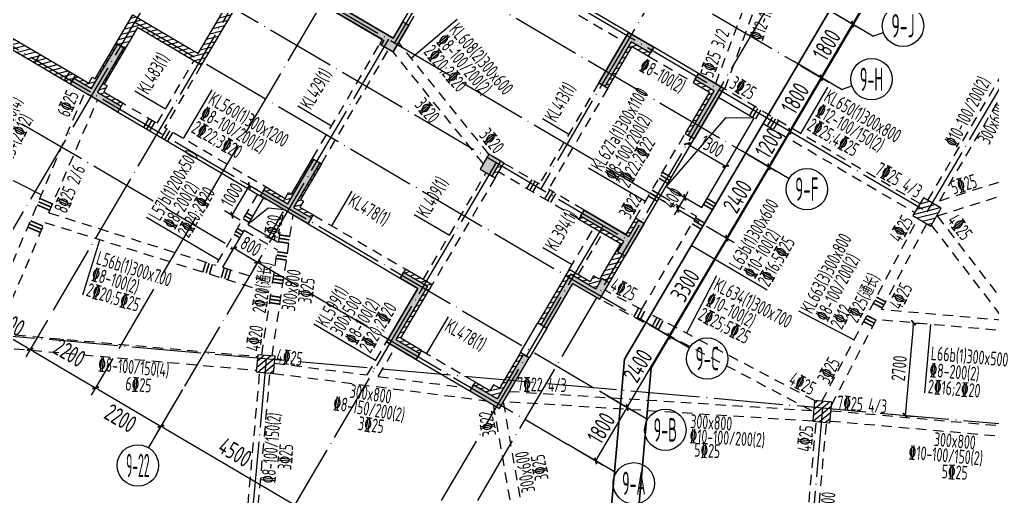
# Model space of a CAD drawing. Header units: millimetres. Extents: x 64473 to 386235, y 427387 to 703525.
# Drawn here: x 315573 to 343792, y 539245 to 553087 of the extents above; entities that cross this region are included whole.
import ezdxf
from ezdxf.enums import TextEntityAlignment as Align

# ---------------------------------------------------------------- set-up
doc = ezdxf.new("R2010")
doc.units = ezdxf.units.MM
doc.header["$LTSCALE"] = 100
doc.header["$PDMODE"] = 35
doc.header["$PDSIZE"] = 200
doc.linetypes.add('3', pattern=[5, 3, -2])
doc.linetypes.add('DOTE', pattern=[2.42, 2, -0.2, 0.02, -0.2])
for name, color, linetype in [('B-DIM', 1, 'Continuous'), ('B-TEXT', 7, 'Continuous'), ('B-开洞', 7, 'Continuous'), ('COLU', 7, 'Continuous'), ('colu-1层', 6, 'Continuous'), ('colu-主楼', 7, 'Continuous'), ('h填实-1层', 254, 'Continuous'), ('h斜线-1层', 7, 'Continuous'), ('h斜线-墙', 7, 'Continuous'), ('h斜线-柱', 7, 'Continuous'), ('L-AXIS', 3, 'Continuous'), ('L-dote', 253, 'DOTE'), ('L-箍筋', 1, 'Continuous'), ('WALL', 3, 'Continuous'), ('wall-主楼', 2, 'Continuous'), ('wall-开洞', 5, 'Continuous'), ('垂直标注', 31, 'Continuous'), ('垂直钢筋', 27, 'Continuous'), ('梁', 4, 'Continuous'), ('梁虚线', 4, '3'), ('水平标注', 2, 'Continuous'), ('水平钢筋', 30, 'Continuous')]:
    doc.layers.add(name, color=color, linetype=linetype)
doc.styles.add('_TCH_AXIS', font='tssdeng.shx', dxfattribs={"width": 0.7, "bigfont": 'tssdchn.shx'})
doc.styles.add('COMPLEX', font='tssdeng.shx', dxfattribs={"width": 0.7, "bigfont": 'tssdchn.shx'})
doc.styles.get("Standard").update_dxf_attribs({"font": 'tssdeng.shx', "width": 0.7, "bigfont": 'tssdchn.shx'})
doc.styles.add('TSSD_Dimension', font='Tssdeng.shx', dxfattribs={"width": 0.7, "bigfont": 'tssdchn.shx'})
doc.dimstyles.new('TSSD_100_100$0', dxfattribs={"dimtxt": 300, "dimasz": 100, "dimexe": 250, "dimexo": 250, "dimgap": 100, "dimtad": 1, "dimdec": 0, "dimzin": 0, "dimdsep": 46, "dimtxsty": 'TSSD_Dimension', "dimblk": '_tsdbk', "dimblk1": '_tsdbk', "dimblk2": '_tsdbk', "dimsah": 1, "dimcen": 0, "dimclrt": 7, "dimadec": 0, "dimazin": 0, "dimtfac": 1, "dimtdec": 0, "dimtix": 1, "dimtmove": 2, "dimatfit": 3, "dimldrblk": '_tsdbk', "dimfxl": 1, "dimtolj": 1, "dimtzin": 0, "dimarcsym": 0})
pattern_1 = [(39.931646, (-467527.32, -323147.44), (-81.517904, 97.384965), [])]
pattern_2 = [(14.545372, (8572.51, -7581.39), (-31.895617, 122.92953), [])]
pattern_3 = [(14.545372, (-85926.15, 179405.06), (-31.895617, 122.92953), [])]

# ---------------------------------------------------------------- blocks, each defined once
blk = doc.blocks.new('_tsdbk')
blk.add_line((-1, 0), (0, 0))
at = {"const_width": 0.5}
blk.add_lwpolyline([(-0.7, -0.7), (0.7, 0.7)], dxfattribs=at)
blk = doc.blocks.new('*D30')
at = {"layer": 'B-DIM', "color": 0, "lineweight": -2}
for p, q in [((341492, 544184), (341271, 541694)), ((341549, 544279), (341750, 544262)), ((341311, 541590), (341511, 541572))]:
    blk.add_line(p, q, dxfattribs=at)
at = {"layer": 'Defpoints', "color": 0}
for p in [(341300, 544302), (341062, 541612), (341262, 541594)]:
    blk.add_point(p, dxfattribs=at)
at = {"layer": 'B-DIM', "color": 0, "lineweight": -2, "xscale": 100, "yscale": 100, "zscale": 100}
for p, rotation in [((341501, 544284), 84.93164578737954), ((341262, 541594), 264.9316457873796)]:
    blk.add_blockref('_tsdbk', p, dxfattribs=dict(at, rotation=rotation))
at = {"layer": 'B-DIM', "color": 7, "insert": (341083, 542966), "char_height": 400, "attachment_point": 5, "rotation": 84.9316, "style": 'TSSD_Dimension'}
blk.add_mtext('\\A1;2700', dxfattribs=at)
blk = doc.blocks.new('*D31')
at = {"layer": 'B-DIM', "color": 0, "lineweight": -2}
for p, q in [((335024, 549433), (335972, 548876)), ((335026, 549635), (335064, 549700)), ((336147, 548976), (336185, 549041))]:
    blk.add_line(p, q, dxfattribs=at)
at = {"layer": 'Defpoints', "color": 0}
for p in [(334899, 549419), (336020, 548760), (336058, 548825)]:
    blk.add_point(p, dxfattribs=at)
at = {"layer": 'B-DIM', "color": 0, "lineweight": -2, "xscale": 100, "yscale": 100, "zscale": 100}
for p, rotation in [((334938, 549484), 149.5453717323907), ((336058, 548825), 329.5453717323907)]:
    blk.add_blockref('_tsdbk', p, dxfattribs=dict(at, rotation=rotation))
at = {"layer": 'B-DIM', "color": 7, "insert": (335650, 549413), "char_height": 400, "attachment_point": 5, "rotation": 329.5454, "style": 'TSSD_Dimension'}
blk.add_mtext('\\A1;1300', dxfattribs=at)
blk = doc.blocks.new('*D32')
at = {"layer": 'B-DIM', "color": 0, "lineweight": -2}
for p, q in [((334770, 547981), (334650, 548052)), ((334916, 548011), (334967, 548098)), ((334663, 547580), (334866, 547925)), ((334568, 547636), (334447, 547707)), ((334612, 547494), (334562, 547408))]:
    blk.add_line(p, q, dxfattribs=at)
at = {"layer": 'Defpoints', "color": 0}
for p in [(334866, 547925), (334986, 547855), (334783, 547510)]:
    blk.add_point(p, dxfattribs=at)
at = {"layer": 'B-DIM', "color": 0, "lineweight": -2, "xscale": 100, "yscale": 100, "zscale": 100}
for p, rotation in [((334866, 547925), 239.545371732602), ((334663, 547580), 59.54537173260206)]:
    blk.add_blockref('_tsdbk', p, dxfattribs=dict(at, rotation=rotation))
at = {"layer": 'B-DIM', "color": 7, "insert": (334506, 547905), "char_height": 400, "attachment_point": 5, "rotation": 59.5454, "style": 'TSSD_Dimension'}
blk.add_mtext('\\A1;400', dxfattribs=at)
blk = doc.blocks.new('*D46')
at = {"layer": 'B-DIM', "color": 0, "lineweight": -2}
for p, q in [((321833, 546531), (321659, 546236)), ((321872, 546401), (322389, 546097)), ((322523, 546126), (322349, 545830))]:
    blk.add_line(p, q, dxfattribs=at)
at = {"layer": 'Defpoints', "color": 0}
for p in [(321960, 546747), (322649, 546341), (322475, 546046)]:
    blk.add_point(p, dxfattribs=at)
at = {"layer": 'B-DIM', "color": 0, "lineweight": -2, "xscale": 100, "yscale": 100, "zscale": 100}
for p, rotation in [((321786, 546451), 149.5453717324875), ((322475, 546046), 329.5453717324875)]:
    blk.add_blockref('_tsdbk', p, dxfattribs=dict(at, rotation=rotation))
at = {"layer": 'B-DIM', "color": 7, "insert": (322283, 546507), "char_height": 400, "attachment_point": 5, "rotation": 329.5454, "style": 'TSSD_Dimension'}
blk.add_mtext('\\A1;800', dxfattribs=at)
blk = doc.blocks.new('*D47')
at = {"layer": 'B-DIM', "color": 0, "lineweight": -2}
for p, q in [((322483, 548130), (322026, 548398)), ((321785, 547496), (322191, 548185)), ((321976, 547268), (321519, 547536))]:
    blk.add_line(p, q, dxfattribs=at)
at = {"layer": 'Defpoints', "color": 0}
for p in [(322241, 548272), (322698, 548003), (322191, 547141)]:
    blk.add_point(p, dxfattribs=at)
at = {"layer": 'B-DIM', "color": 0, "lineweight": -2, "xscale": 100, "yscale": 100, "zscale": 100}
for p, rotation in [((322241, 548272), 59.54537173250013), ((321735, 547410), 239.5453717325001)]:
    blk.add_blockref('_tsdbk', p, dxfattribs=dict(at, rotation=rotation))
at = {"layer": 'B-DIM', "color": 7, "insert": (321729, 547993), "char_height": 400, "attachment_point": 5, "rotation": 59.5454, "style": 'TSSD_Dimension'}
blk.add_mtext('\\A1;1000', dxfattribs=at)
blk = doc.blocks.new('_AXISO')
blk.add_circle((0, 0), 0.5)
at = {"layer": 'B-TEXT', "style": 'COMPLEX', "width": 1.450893}
blk.add_attdef('A', text='', height=0.56, dxfattribs=at).set_placement((0.249375, -0.28), (0.749375, -0.28), align=Align.FIT)
blk = doc.blocks.new('*D393')
at = {"layer": 'Defpoints', "color": 0}
for p in [(336497, 549286), (337304, 548812), (335281, 547217)]:
    blk.add_point(p, dxfattribs=at)
at = {"layer": 'L-AXIS', "color": 0, "lineweight": -2}
for p, q in [((336713, 549159), (337519, 548685)), ((336138, 546829), (337253, 548725)), ((335496, 547090), (336303, 546616))]:
    blk.add_line(p, q, dxfattribs=at)
at = {"layer": 'L-AXIS', "color": 0, "lineweight": -2, "xscale": 100, "yscale": 100, "zscale": 100}
for p, rotation in [((337304, 548812), 59.54537173674475), ((336087, 546743), 239.5453717367448)]:
    blk.add_blockref('_tsdbk', p, dxfattribs=dict(at, rotation=rotation))
at = {"layer": 'L-AXIS', "color": 7, "insert": (336394, 547955), "char_height": 500, "attachment_point": 5, "rotation": 59.5454, "style": 'TSSD_Dimension'}
blk.add_mtext('\\A1;2400', dxfattribs=at)
blk = doc.blocks.new('*D394')
at = {"layer": 'Defpoints', "color": 0}
for p in [(335281, 547217), (336087, 546743), (333608, 544372)]:
    blk.add_point(p, dxfattribs=at)
at = {"layer": 'L-AXIS', "color": 0, "lineweight": -2}
for p, q in [((335496, 547090), (336303, 546616)), ((334466, 543984), (336037, 546657)), ((333824, 544246), (334630, 543771))]:
    blk.add_line(p, q, dxfattribs=at)
at = {"layer": 'L-AXIS', "color": 0, "lineweight": -2, "xscale": 100, "yscale": 100, "zscale": 100}
for p, rotation in [((336087, 546743), 59.54537173674475), ((334415, 543898), 239.5453717367448)]:
    blk.add_blockref('_tsdbk', p, dxfattribs=dict(at, rotation=rotation))
at = {"layer": 'L-AXIS', "color": 7, "insert": (334877, 545375), "char_height": 500, "attachment_point": 5, "rotation": 59.5454, "style": 'TSSD_Dimension'}
blk.add_mtext('\\A1;3300', dxfattribs=at)
blk = doc.blocks.new('*D456')
at = {"layer": 'Defpoints', "color": 0}
for p in [(318405, 543464), (320302, 542349), (319676, 541285)]:
    blk.add_point(p, dxfattribs=at)
at = {"layer": 'L-AXIS', "color": 0, "lineweight": -2}
for p, q in [((318278, 543248), (317653, 542185)), ((317866, 542350), (319590, 541336)), ((320175, 542133), (319550, 541070))]:
    blk.add_line(p, q, dxfattribs=at)
at = {"layer": 'L-AXIS', "color": 0, "lineweight": -2, "xscale": 100, "yscale": 100, "zscale": 100}
for p, rotation in [((317780, 542400), 149.545371727616), ((319676, 541285), 329.545371727616)]:
    blk.add_blockref('_tsdbk', p, dxfattribs=dict(at, rotation=rotation))
at = {"layer": 'L-AXIS', "color": 7, "insert": (318507, 541518), "char_height": 500, "attachment_point": 5, "rotation": 329.5454, "style": 'TSSD_Dimension'}
blk.add_mtext('\\A1;2200', dxfattribs=at)
blk = doc.blocks.new('*D457')
at = {"layer": 'Defpoints', "color": 0}
for p in [(316509, 544579), (318405, 543464), (317780, 542400)]:
    blk.add_point(p, dxfattribs=at)
at = {"layer": 'L-AXIS', "color": 0, "lineweight": -2}
for p, q in [((316382, 544363), (315757, 543300)), ((315970, 543465), (317694, 542451)), ((318278, 543248), (317653, 542185))]:
    blk.add_line(p, q, dxfattribs=at)
at = {"layer": 'L-AXIS', "color": 0, "lineweight": -2, "xscale": 100, "yscale": 100, "zscale": 100}
for p, rotation in [((315883, 543515), 149.545371727616), ((317780, 542400), 329.545371727616)]:
    blk.add_blockref('_tsdbk', p, dxfattribs=dict(at, rotation=rotation))
at = {"layer": 'L-AXIS', "color": 7, "insert": (317024, 543417), "char_height": 500, "attachment_point": 5, "rotation": 329.5454, "style": 'TSSD_Dimension'}
blk.add_mtext('\\A1;2200', dxfattribs=at)
blk = doc.blocks.new('*D460')
at = {"layer": 'Defpoints', "color": 0}
for p in [(324181, 540068), (327284, 538243), (326659, 537180)]:
    blk.add_point(p, dxfattribs=at)
at = {"layer": 'L-AXIS', "color": 0, "lineweight": -2}
for p, q in [((324054, 539852), (323429, 538789)), ((323642, 538954), (326573, 537230)), ((327157, 538028), (326532, 536964))]:
    blk.add_line(p, q, dxfattribs=at)
at = {"layer": 'L-AXIS', "color": 0, "lineweight": -2, "xscale": 100, "yscale": 100, "zscale": 100}
for p, rotation in [((323555, 539004), 149.545371727616), ((326659, 537180), 329.545371727616)]:
    blk.add_blockref('_tsdbk', p, dxfattribs=dict(at, rotation=rotation))
at = {"layer": 'L-AXIS', "color": 7, "insert": (325284, 538394), "char_height": 500, "attachment_point": 5, "rotation": 329.5454, "style": 'TSSD_Dimension'}
blk.add_mtext('\\A1;3600', dxfattribs=at)
blk = doc.blocks.new('*D461')
at = {"layer": 'Defpoints', "color": 0}
for p in [(320302, 542349), (324181, 540068), (323555, 539004)]:
    blk.add_point(p, dxfattribs=at)
at = {"layer": 'L-AXIS', "color": 0, "lineweight": -2}
for p, q in [((320175, 542133), (319550, 541070)), ((319762, 541235), (323469, 539055)), ((324054, 539852), (323429, 538789))]:
    blk.add_line(p, q, dxfattribs=at)
at = {"layer": 'L-AXIS', "color": 0, "lineweight": -2, "xscale": 100, "yscale": 100, "zscale": 100}
for p, rotation in [((319676, 541285), 149.545371727616), ((323555, 539004), 329.545371727616)]:
    blk.add_blockref('_tsdbk', p, dxfattribs=dict(at, rotation=rotation))
at = {"layer": 'L-AXIS', "color": 7, "insert": (321827, 540530), "char_height": 500, "attachment_point": 5, "rotation": 329.5454, "style": 'TSSD_Dimension'}
blk.add_mtext('\\A1;4500', dxfattribs=at)
blk = doc.blocks.new('*D462')
at = {"layer": 'Defpoints', "color": 0}
for p in [(332392, 542303), (333198, 541829), (331479, 540752)]:
    blk.add_point(p, dxfattribs=at)
at = {"layer": 'L-AXIS', "color": 0, "lineweight": -2}
for p, q in [((332607, 542177), (333414, 541702)), ((332337, 540364), (333148, 541743)), ((331695, 540625), (332502, 540151))]:
    blk.add_line(p, q, dxfattribs=at)
at = {"layer": 'L-AXIS', "color": 0, "lineweight": -2, "xscale": 100, "yscale": 100, "zscale": 100}
for p, rotation in [((333198, 541829), 59.54537173674475), ((332286, 540278), 239.5453717367448)]:
    blk.add_blockref('_tsdbk', p, dxfattribs=dict(at, rotation=rotation))
at = {"layer": 'L-AXIS', "color": 7, "insert": (332441, 541231), "char_height": 500, "attachment_point": 5, "rotation": 59.5454, "style": 'TSSD_Dimension'}
blk.add_mtext('\\A1;1800', dxfattribs=at)
blk = doc.blocks.new('*D463')
at = {"layer": 'Defpoints', "color": 0}
for p in [(333608, 544372), (334415, 543898), (332392, 542303)]:
    blk.add_point(p, dxfattribs=at)
at = {"layer": 'L-AXIS', "color": 0, "lineweight": -2}
for p, q in [((333824, 544246), (334630, 543771)), ((333249, 541915), (334364, 543812)), ((332607, 542177), (333414, 541702))]:
    blk.add_line(p, q, dxfattribs=at)
at = {"layer": 'L-AXIS', "color": 0, "lineweight": -2, "xscale": 100, "yscale": 100, "zscale": 100}
for p, rotation in [((334415, 543898), 59.54537173674475), ((333198, 541829), 239.5453717367448)]:
    blk.add_blockref('_tsdbk', p, dxfattribs=dict(at, rotation=rotation))
at = {"layer": 'L-AXIS', "color": 7, "insert": (333505, 543041), "char_height": 500, "attachment_point": 5, "rotation": 59.5454, "style": 'TSSD_Dimension'}
blk.add_mtext('\\A1;2400', dxfattribs=at)
blk = doc.blocks.new('*D468')
at = {"layer": 'Defpoints', "color": 0}
for p in [(314612, 545694), (316509, 544579), (315883, 543515)]:
    blk.add_point(p, dxfattribs=at)
at = {"layer": 'L-AXIS', "color": 0, "lineweight": -2}
for p, q in [((314486, 545479), (313860, 544415)), ((314073, 544580), (315797, 543566)), ((316382, 544363), (315757, 543300))]:
    blk.add_line(p, q, dxfattribs=at)
at = {"layer": 'L-AXIS', "color": 0, "lineweight": -2, "xscale": 100, "yscale": 100, "zscale": 100}
for p, rotation in [((313987, 544631), 149.545371727616), ((315883, 543515), 329.545371727616)]:
    blk.add_blockref('_tsdbk', p, dxfattribs=dict(at, rotation=rotation))
at = {"layer": 'L-AXIS', "color": 7, "insert": (315270, 544308), "char_height": 500, "attachment_point": 5, "rotation": 329.5454, "style": 'TSSD_Dimension'}
blk.add_mtext('\\A1;2200', dxfattribs=at)
blk = doc.blocks.new('*D515')
at = {"layer": 'Defpoints', "color": 0}
for p in [(340248, 555665), (341055, 555191), (338930, 553424)]:
    blk.add_point(p, dxfattribs=at)
at = {"layer": 'L-AXIS', "color": 0, "lineweight": -2}
for p, q in [((340464, 555538), (341270, 555064)), ((339788, 553036), (341004, 555104)), ((339146, 553297), (339952, 552823))]:
    blk.add_line(p, q, dxfattribs=at)
at = {"layer": 'L-AXIS', "color": 0, "lineweight": -2, "xscale": 100, "yscale": 100, "zscale": 100}
for p, rotation in [((341055, 555191), 59.54537173674475), ((339737, 552949), 239.5453717367448)]:
    blk.add_blockref('_tsdbk', p, dxfattribs=dict(at, rotation=rotation))
at = {"layer": 'L-AXIS', "color": 7, "insert": (340094, 554247), "char_height": 500, "attachment_point": 5, "rotation": 59.5454, "style": 'TSSD_Dimension'}
blk.add_mtext('\\A1;2600', dxfattribs=at)
blk = doc.blocks.new('*D516')
at = {"layer": 'Defpoints', "color": 0}
for p in [(338930, 553424), (339737, 552949), (338018, 551872)]:
    blk.add_point(p, dxfattribs=at)
at = {"layer": 'L-AXIS', "color": 0, "lineweight": -2}
for p, q in [((339146, 553297), (339952, 552823)), ((338875, 551484), (339686, 552863)), ((338233, 551745), (339040, 551271))]:
    blk.add_line(p, q, dxfattribs=at)
at = {"layer": 'L-AXIS', "color": 0, "lineweight": -2, "xscale": 100, "yscale": 100, "zscale": 100}
for p, rotation in [((339737, 552949), 59.54537173674475), ((338825, 551398), 239.5453717367448)]:
    blk.add_blockref('_tsdbk', p, dxfattribs=dict(at, rotation=rotation))
at = {"layer": 'L-AXIS', "color": 7, "insert": (338979, 552351), "char_height": 500, "attachment_point": 5, "rotation": 59.5454, "style": 'TSSD_Dimension'}
blk.add_mtext('\\A1;1800', dxfattribs=at)
blk = doc.blocks.new('*D517')
at = {"layer": 'Defpoints', "color": 0}
for p in [(337106, 550320), (337912, 549846), (336497, 549286)]:
    blk.add_point(p, dxfattribs=at)
at = {"layer": 'L-AXIS', "color": 0, "lineweight": -2}
for p, q in [((337321, 550194), (338128, 549719)), ((337355, 548898), (337861, 549760)), ((336713, 549159), (337519, 548685))]:
    blk.add_line(p, q, dxfattribs=at)
at = {"layer": 'L-AXIS', "color": 0, "lineweight": -2, "xscale": 100, "yscale": 100, "zscale": 100}
for p, rotation in [((337912, 549846), 59.54537173674475), ((337304, 548812), 239.5453717367448)]:
    blk.add_blockref('_tsdbk', p, dxfattribs=dict(at, rotation=rotation))
at = {"layer": 'L-AXIS', "color": 7, "insert": (337306, 549506), "char_height": 500, "attachment_point": 5, "rotation": 59.5454, "style": 'TSSD_Dimension'}
blk.add_mtext('\\A1;1200', dxfattribs=at)
blk = doc.blocks.new('*D518')
at = {"layer": 'Defpoints', "color": 0}
for p in [(338018, 551872), (338825, 551398), (337106, 550320)]:
    blk.add_point(p, dxfattribs=at)
at = {"layer": 'L-AXIS', "color": 0, "lineweight": -2}
for p, q in [((338233, 551745), (339040, 551271)), ((337963, 549932), (338774, 551312)), ((337321, 550194), (338128, 549719))]:
    blk.add_line(p, q, dxfattribs=at)
at = {"layer": 'L-AXIS', "color": 0, "lineweight": -2, "xscale": 100, "yscale": 100, "zscale": 100}
for p, rotation in [((338825, 551398), 59.54537173674475), ((337912, 549846), 239.5453717367448)]:
    blk.add_blockref('_tsdbk', p, dxfattribs=dict(at, rotation=rotation))
at = {"layer": 'L-AXIS', "color": 7, "insert": (338067, 550799), "char_height": 500, "attachment_point": 5, "rotation": 59.5454, "style": 'TSSD_Dimension'}
blk.add_mtext('\\A1;1800', dxfattribs=at)
blk = doc.blocks.new('后浇带现场')
at = {"color": 6, "lineweight": 30}
for points in [[(821257, 720830), (821257, 688843), (805860, 662656), (825600, 651049), (814026, 631365), (812236, 611185), (845904, 608199)], [(822057, 720830), (822057, 688625), (806955, 662940), (826695, 651333), (814807, 631115), (813104, 611911), (845975, 608996)]]:
    blk.add_lwpolyline(points, dxfattribs=at)

msp = doc.modelspace()

# ---------------------------------------------------------------- hatches: boundary and pattern name
at = {"layer": 'h填实-1层'}
for points in [[(326140, 552475.7), (326064, 552346.4), (326408.8, 552143.6), (326864.9, 552919.5), (326692.5, 553020.8), (326413.8, 552546.7), (324517.3, 553661.8), (324796.1, 554135.9), (324623.7, 554237.3), (324243.5, 553590.8)], [(333869.2, 552107.3), (333308.8, 552436.7), (332548.6, 551143.7), (332376.1, 551245), (333237.8, 552710.5), (333970.5, 552279.7)], [(317561.1, 550907.6), (317043.9, 551211.7), (317145.2, 551384.1), (317662.5, 551080), (318422.7, 552373), (318595.1, 552271.7), (317834.9, 550978.6), (318524.5, 550573.1), (318423.1, 550400.7)], [(335263.6, 551519.4), (335996.3, 551088.5), (335134.6, 549623.1), (334962.2, 549724.5), (335722.5, 551017.5), (335162.2, 551347)], [(329187.4, 549175.8), (328934, 548744.8), (329278.8, 548542), (329532.2, 548973)], [(329278.8, 548542), (329532.2, 548973), (329187.4, 549175.8), (328934, 548744.8)], [(323250.5, 547562.3), (322560.9, 547967.8), (322662.2, 548140.2), (323351.9, 547734.7), (324112.1, 549027.8), (324284.5, 548926.4), (323524.3, 547633.4), (324041.5, 547329.3), (323940.1, 547156.8)], [(333413.5, 546691), (333134.7, 546216.8), (332919.2, 546343.5), (333096.6, 546645.3), (331846.7, 547380.2), (331948, 547552.6), (333241.1, 546792.3), (333519.9, 547266.4), (333692.3, 547165.1)], [(327403.4, 545352.5), (326491.1, 543800.9), (327180.7, 543395.4), (327079.3, 543223), (326217.3, 543729.8), (327129.6, 545281.5), (326612.4, 545585.6), (326713.8, 545758)], [(330691.3, 544231.4), (330863.7, 544130), (331623.9, 545423.1), (332399.8, 544966.9), (332678.5, 545441), (332463, 545567.7), (332285.6, 545266), (331552.9, 545696.8)], [(328734.5, 542481.8), (328633.1, 542309.4), (329495.2, 541802.5), (330356.8, 543268), (330184.4, 543369.4), (329424.1, 542076.3)]]:
    msp.add_hatch(color=256, dxfattribs=at).paths.add_polyline_path(points)
at = {"layer": 'h斜线-1层'}
h = msp.add_hatch(dxfattribs=at)
h.set_pattern_fill('ANSI31', color=256, scale=40, angle=-30.45463, style=0)
h.set_pattern_definition(pattern_3)
h.paths.add_polyline_path([(318116.6, 551161), (318030.4, 551211.7), (318638.7, 552246.1), (318595.2, 552271.7), (317834.9, 550978.6), (318524.5, 550573.1), (318575.2, 550659.3), (318015.3, 550988.6)])
h.paths.add_polyline_path([(318422.7, 552373.1), (318380.1, 552398.1), (317771.8, 551363.7), (317685.6, 551414.4), (317584.3, 551242), (317196.3, 551470.1), (317145.7, 551383.9), (317662.5, 551080)])
h = msp.add_hatch(dxfattribs=at)
h.set_pattern_fill('ANSI31', color=256, scale=40, angle=-30.45463, style=0)
h.set_pattern_definition(pattern_3)
h.paths.add_polyline_path([(326140, 552475.7), (326096.9, 552501), (326020.9, 552371.7), (326064, 552346.4)])
h = msp.add_hatch(dxfattribs=at)
h.set_pattern_fill('ANSI31', color=256, scale=40, angle=-30.45463, style=0)
h.set_pattern_definition(pattern_3)
h.paths.add_polyline_path([(333869.6, 552107), (333308.8, 552436.7), (332548.6, 551143.7), (332635.2, 551092.8), (333344.8, 552299.6), (333818.9, 552020.8)])
h = msp.add_hatch(dxfattribs=at)
h.set_pattern_fill('ANSI31', color=256, scale=40, angle=-30.45463, style=0)
h.set_pattern_definition(pattern_3)
h.paths.add_polyline_path([(335722.5, 551017.5), (335162.6, 551346.7), (335111.9, 551260.5), (335586.1, 550981.8), (334876.5, 549774.9), (334962.3, 549724.5)])
h = msp.add_hatch(dxfattribs=at)
h.set_pattern_fill('ANSI31', color=256, scale=40, angle=-30.45463, style=0)
h.set_pattern_definition(pattern_3)
h.paths.add_polyline_path([(324092.6, 547415.2), (323704.7, 547643.3), (323806.1, 547815.7), (323719.8, 547866.4), (324328.1, 548900.8), (324284.6, 548926.4), (323524.3, 547633.4), (324041.9, 547329)])
h.paths.add_polyline_path([(324112.2, 549027.8), (324069.5, 549052.9), (323461.2, 548018.5), (323375, 548069.1), (323273.7, 547896.7), (322712.9, 548226.4), (322662.2, 548140.2), (323351.9, 547734.7)])
h = msp.add_hatch(dxfattribs=at)
h.set_pattern_fill('ANSI31', color=256, scale=40, angle=-30.45463, style=0)
h.set_pattern_definition(pattern_3)
h.paths.add_polyline_path([(329618.8, 548922.1), (329532.2, 548973.1), (329278.8, 548542), (329365.4, 548491.1)])
h = msp.add_hatch(dxfattribs=at)
h.set_pattern_fill('ANSI31', color=256, scale=40, angle=-30.45463, style=0)
h.set_pattern_definition(pattern_3)
h.paths.add_polyline_path([(333519.9, 547266.4), (333433.6, 547317.1), (333154.9, 546843), (333241.1, 546792.3)])
h.paths.add_polyline_path([(333096.6, 546645.3), (331846.7, 547380.2), (331796, 547294), (333002.8, 546584.4), (332394.6, 545550), (332222.2, 545651.3), (332120.8, 545478.9), (331517.4, 545833.7), (330605.1, 544282.1), (330691.3, 544231.4), (331552.9, 545696.8), (332285.6, 545266), (332463, 545567.7), (332678.5, 545441), (333134.7, 546216.8), (332919.2, 546343.5)])
h = msp.add_hatch(dxfattribs=at)
h.set_pattern_fill('ANSI31', color=256, scale=40, angle=-30.45463, style=0)
h.set_pattern_definition(pattern_3)
h.paths.add_polyline_path([(327540.7, 545387.8), (326764.9, 545844), (326714.2, 545757.8), (327403.4, 545352.5), (326491.1, 543800.9), (327181.1, 543395.1), (327231.8, 543481.4), (326628.4, 543836.1)])
h = msp.add_hatch(dxfattribs=at)
h.set_pattern_fill('ANSI31', color=256, scale=40, angle=-30.45463, style=0)
h.set_pattern_definition(pattern_3)
h.paths.add_polyline_path([(330184.4, 543369.4), (330098.2, 543420), (329490, 542385.6), (329317.6, 542487), (329216.2, 542314.6), (328785.2, 542568), (328734.5, 542481.8), (329424.1, 542076.3)])
at = {"layer": 'h斜线-墙'}
h = msp.add_hatch(dxfattribs=at)
h.set_pattern_fill('ANSI31', color=256, scale=40, angle=-30.45463, style=0)
h.set_pattern_definition(pattern_2)
h.paths.add_polyline_path([(318380.1, 552398.1), (318861.6, 553217.1), (320758, 552102), (322278.6, 554688.1), (322494.1, 554561.4), (320846.8, 551759.8), (318993.5, 552849.5), (318638.7, 552246.1)])
h = msp.add_hatch(dxfattribs=at)
h.set_pattern_fill('ANSI31', color=256, scale=40, angle=-30.45463, style=0)
h.set_pattern_definition(pattern_2)
h.paths.add_polyline_path([(314524.1, 553041.3), (317196.3, 551470.1), (317044.3, 551211.5), (314372, 552782.7)])
at = {"layer": 'h斜线-柱'}
h = msp.add_hatch(dxfattribs=at)
h.set_pattern_fill('ANSI31', color=256, scale=40, angle=-30.45463, style=0)
h.paths.add_polyline_path([(341483.4, 547398.3), (342000.6, 547094.1), (342304.7, 547611.4), (341787.5, 547915.5)])
h = msp.add_hatch(dxfattribs=at)
h.set_pattern_fill('ANSI31', color=256, scale=40, angle=-5.06835, style=0)
h.set_pattern_definition(pattern_1)
h.paths.add_polyline_path([(322441.7, 542862), (322939.7, 542817.8), (322983.9, 543315.8), (322485.9, 543360)])
h = msp.add_hatch(dxfattribs=at)
h.set_pattern_fill('ANSI31', color=256, scale=40, angle=-5.06835, style=0)
h.set_pattern_definition(pattern_1)
h.paths.add_polyline_path([(338578.3, 541430.8), (339076.4, 541386.6), (339129.4, 541984.3), (338631.4, 542028.5)])

# ---------------------------------------------------------------- linework, layer by layer
at = {"layer": 'B-开洞'}
for points in [[(336879.1, 550221.5), (336050.2, 550230), (334324.1, 548243.6)], [(323250.9, 547562.1), (322788.2, 547614.4), (322191.3, 547141.1)]]:
    msp.add_lwpolyline(points, dxfattribs=at)
at = {"layer": 'COLU'}
for points in [[(341483.4, 547398.3), (342000.6, 547094.1), (342304.7, 547611.4), (341787.5, 547915.5)], [(322441.7, 542862), (322939.7, 542817.8), (322983.9, 543315.8), (322485.9, 543360)], [(338578.3, 541430.8), (339076.4, 541386.6), (339129.4, 541984.3), (338631.4, 542028.5)]]:
    msp.add_lwpolyline(points, close=True, dxfattribs=at)
at = {"layer": 'colu-1层'}
for points in [[(326140, 552475.7), (326064, 552346.4), (326408.8, 552143.6), (326864.9, 552919.5), (326692.5, 553020.8), (326413.8, 552546.7), (324517.3, 553661.8), (324796.1, 554135.9), (324623.7, 554237.3), (324243.5, 553590.8), (326140, 552475.7)], [(329187.4, 549175.8), (328934, 548744.8), (329278.8, 548542), (329532.2, 548973), (329187.4, 549175.8)]]:
    msp.add_lwpolyline(points, dxfattribs=at)
for points in [[(333869.2, 552107.3), (333308.8, 552436.7), (332548.6, 551143.7), (332376.1, 551245), (333237.8, 552710.5), (333970.5, 552279.7)], [(317561.1, 550907.6), (317043.9, 551211.7), (317145.2, 551384.1), (317662.5, 551080), (318422.7, 552373), (318595.1, 552271.7), (317834.9, 550978.6), (318524.5, 550573.1), (318423.1, 550400.7)], [(335263.6, 551519.4), (335996.3, 551088.5), (335134.6, 549623.1), (334962.2, 549724.5), (335722.5, 551017.5), (335162.2, 551347)], [(329278.8, 548542), (329532.2, 548973), (329187.4, 549175.8), (328934, 548744.8)], [(323250.5, 547562.3), (322560.9, 547967.8), (322662.2, 548140.2), (323351.9, 547734.7), (324112.1, 549027.8), (324284.5, 548926.4), (323524.3, 547633.4), (324041.5, 547329.3), (323940.1, 547156.8)], [(333413.5, 546691), (333134.7, 546216.8), (332919.2, 546343.5), (333096.6, 546645.3), (331846.7, 547380.2), (331948, 547552.6), (333241.1, 546792.3), (333519.9, 547266.4), (333692.3, 547165.1)], [(327403.4, 545352.5), (326491.1, 543800.9), (327180.7, 543395.4), (327079.3, 543223), (326217.3, 543729.8), (327129.6, 545281.5), (326612.4, 545585.6), (326713.8, 545758)], [(330691.3, 544231.4), (330863.7, 544130), (331623.9, 545423.1), (332399.8, 544966.9), (332678.5, 545441), (332463, 545567.7), (332285.6, 545266), (331552.9, 545696.8)], [(328734.5, 542481.8), (328633.1, 542309.4), (329495.2, 541802.5), (330356.8, 543268), (330184.4, 543369.4), (329424.1, 542076.3)]]:
    msp.add_lwpolyline(points, close=True, dxfattribs=at)
at = {"layer": 'colu-主楼'}
msp.add_lwpolyline([(329365.4, 548491.1), (329618.8, 548922.1), (329187.8, 549175.6), (328934.4, 548744.5)], close=True, dxfattribs=at)
at = {"layer": 'L-AXIS'}
for p, q in [((340323.4, 552604.5), (338930.2, 553423.7)), ((340323.4, 552604.5), (340628, 552709)), ((339411.1, 551052.8), (338017.9, 551872)), ((339411.1, 551052.8), (339715.6, 551157.4)), ((337890.5, 548466.7), (336497.3, 549285.9)), ((335001.4, 543553.2), (333608.2, 544372.3)), ((320301.6, 542348.8), (319311, 540664)), ((333785, 541484.3), (332391.8, 542303.5)), ((332872.7, 539932.6), (331479.5, 540751.8)), ((324180.8, 540068), (323190.1, 538383.2))]:
    msp.add_line(p, q, dxfattribs=at)
at = {"layer": 'L-dote', "ltscale": 10}
for p, q in [((287892.1, 579256.8), (341894.1, 547504.8)), ((285307.1, 574860.5), (333274.9, 546656.4)), ((282266, 569688.3), (331479.5, 540751.8)), ((299209.1, 568426.5), (335280.9, 547217)), ((341894.1, 547504.8), (351545.4, 563919.3)), ((332091.7, 562006.2), (326449.3, 552409.8)), ((323152.1, 560612.8), (338017.9, 551872)), ((337091.5, 559066.4), (330688.8, 548177)), ((321631.5, 558026.7), (336497.3, 549285.9)), ((339677.6, 557545.8), (328059.9, 537787.1)), ((323700.4, 556810.2), (316508.7, 544579)), ((320587.5, 555856.4), (314612.2, 545694.1)), ((325596.9, 555695.2), (318405.2, 543463.9)), ((313819.3, 553223.7), (332391.8, 542303.5)), ((318914.9, 553011.7), (333608.2, 544372.3)), ((326276.9, 552511.2), (320301.6, 542348.8)), ((329395.7, 548937.3), (324180.8, 540068)), ((332499, 547112.6), (327284.1, 538243.3)), ((369044.2, 539130.3), (289446.5, 546189.9)), ((322726.1, 543238.3), (317290.1, 481947.5)), ((338862.7, 541807.1), (333426.8, 480516.3))]:
    msp.add_line(p, q, dxfattribs=at)
at = {"layer": 'L-箍筋', "const_width": 44.9}
for points in [[(336898.8, 550557.9), (336746.7, 550299.3)], [(336985, 550507.3), (336832.9, 550248.6)], [(337071.2, 550456.6), (336919.1, 550198)], [(337414.1, 550255), (337262, 549996.3)], [(319329.7, 550215.7), (319177.7, 549957.1)], [(319415.9, 550165), (319263.9, 549906.4)], [(319502.1, 550114.3), (319350.1, 549855.7)], [(337500.3, 550204.3), (337348.2, 549945.7)], [(337586.5, 550153.6), (337434.4, 549895)], [(319846.9, 549911.6), (319694.9, 549653)], [(319933.1, 549860.9), (319781.1, 549602.3)], [(320019.3, 549810.2), (319867.3, 549551.6)], [(334166.9, 548568.1), (334425.5, 548416)], [(334217.6, 548654.3), (334476.2, 548502.2)], [(330437.8, 548440.6), (330285.7, 548182)], [(330524, 548389.9), (330371.9, 548131.3)], [(330610.2, 548339.2), (330458.1, 548080.6)], [(334116.2, 548481.9), (334374.8, 548329.8)], [(330955, 548136.5), (330802.9, 547877.9)], [(331041.2, 548085.8), (330889.1, 547827.2)], [(331127.4, 548035.1), (330975.3, 547776.5)], [(333862.8, 548050.9), (334121.4, 547898.8)], [(333913.4, 548137.1), (334172, 547985)], [(316088.5, 547706.8), (316455.9, 547548.7)], [(316128, 547798.6), (316495.5, 547640.5)], [(316167.5, 547890.5), (316535, 547732.4)], [(333812.1, 547964.7), (334070.7, 547812.6)], [(335409.2, 547721.6), (335667.8, 547569.5)], [(335459.9, 547807.8), (335718.5, 547655.7)], [(335510.6, 547894), (335769.2, 547741.9)], [(322160.1, 547477.2), (322331.2, 547373.4)], [(315851.4, 547155.6), (316218.8, 546997.5)], [(315890.9, 547247.5), (316258.3, 547089.4)], [(322058.8, 547304.8), (322227.4, 547202.5)], [(322109.5, 547391), (322279.3, 547287.9)], [(335079, 547160), (335337.6, 547007.9)], [(335129.7, 547246.2), (335388.3, 547094.1)], [(335180.4, 547332.4), (335439, 547180.3)], [(315811.9, 547063.7), (316179.3, 546905.7)], [(321841.6, 546940.8), (322011.4, 546837.8)], [(321892.3, 547027), (322063.3, 546923.3)], [(321790.9, 546854.6), (321959.5, 546752.3)], [(323091.7, 546637.5), (323388.4, 546592.9)], [(323106.6, 546736.4), (323403.3, 546691.8)], [(323121.5, 546835.3), (323418.1, 546790.7)], [(323048.2, 546348.4), (323344.9, 546303.8)], [(320891.4, 545756.7), (320976.9, 546044.3)], [(320987.3, 545728.2), (321072.8, 546015.8)], [(323018.5, 546150.6), (323315.1, 546106)], [(323033.4, 546249.5), (323330, 546204.9)], [(321083.2, 545699.7), (321168.6, 545987.3)], [(321424.9, 545592.4), (321510.4, 545880)], [(321520.8, 545563.9), (321606.2, 545851.5)], [(321616.6, 545535.4), (321702.1, 545823)], [(322915.2, 545463.7), (323211.8, 545419.1)], [(322930.1, 545562.6), (323226.7, 545518)], [(322944.9, 545661.5), (323241.6, 545616.9)], [(322840.8, 544969.3), (323137.5, 544924.7)], [(322855.7, 545068.2), (323152.4, 545023.5)], [(340380.4, 544941.5), (340646.1, 544802.2)], [(340426.9, 545030.1), (340692.6, 544890.8)], [(322826, 544870.4), (323122.6, 544825.8)], [(333526.9, 544717.1), (333387.9, 544451.3)], [(333615.5, 544670.7), (333476.4, 544404.9)], [(333704.1, 544624.4), (333565, 544358.6)], [(340334, 544853), (340599.7, 544713.6)], [(334058.5, 544438.9), (333919.4, 544173.1)], [(334147.1, 544392.5), (334008, 544126.7)], [(334235.7, 544346.2), (334096.6, 544080.4)], [(340055.4, 544321.6), (340321.1, 544182.3)], [(340101.8, 544410.2), (340367.5, 544270.8)], [(340148.2, 544498.7), (340413.9, 544359.4)]]:
    msp.add_lwpolyline(points, dxfattribs=at)
at = {"layer": 'WALL'}
for p, q in [((316161.9, 552078.3), (316009.9, 551819.7)), ((317023.9, 551571.4), (316871.9, 551312.8))]:
    msp.add_line(p, q, dxfattribs=at)
for points in [[(318380.1, 552398.1), (318861.6, 553217.1), (320758, 552102), (322278.6, 554688.1), (322494.1, 554561.4), (320846.8, 551759.8), (318993.5, 552849.5), (318638.7, 552246.1)], [(314524.1, 553041.3), (317196.3, 551470.1), (317044.3, 551211.5), (314372, 552782.7)]]:
    msp.add_lwpolyline(points, close=True, dxfattribs=at)
at = {"layer": 'wall-主楼'}
for points in [[(326864.9, 552919.5), (326408.8, 552143.6), (326020.9, 552371.7), (326096.9, 552501), (324243.5, 553590.8), (324623.7, 554237.3), (324796.1, 554135.9), (324517.3, 553661.8), (326413.8, 552546.7), (326692.5, 553020.8)], [(333971, 552279.4), (333238.2, 552710.3), (332376.6, 551244.8), (332635.2, 551092.8), (333344.8, 552299.6), (333818.9, 552020.8)], [(318575.2, 550659.3), (318423.1, 550400.7), (317044.3, 551211.5), (317196.3, 551470.1), (317584.3, 551242), (317685.6, 551414.4), (317771.8, 551363.7), (318380.1, 552398.1), (318638.7, 552246.1), (318030.4, 551211.7), (318116.6, 551161), (318015.3, 550988.6)], [(335135.1, 549622.9), (335996.7, 551088.3), (335264, 551519.2), (335111.9, 551260.5), (335586.1, 550981.8), (334876.5, 549774.9)], [(324092.6, 547415.2), (323940.5, 547156.6), (322560.9, 547967.8), (322712.9, 548226.4), (323273.7, 547896.7), (323375, 548069.1), (323461.2, 548018.5), (324069.5, 549052.9), (324328.1, 548900.8), (323719.8, 547866.4), (323806.1, 547815.7), (323704.7, 547643.3)], [(330605.1, 544282.1), (330863.7, 544130), (331623.9, 545423.1), (332399.8, 544966.9), (333692.3, 547165.1), (333433.6, 547317.1), (333154.9, 546843), (331948, 547552.6), (331796, 547294), (333002.8, 546584.4), (332394.6, 545550), (332222.2, 545651.3), (332120.8, 545478.9), (331517.4, 545833.7)], [(326628.4, 543836.1), (327540.7, 545387.8), (326764.9, 545844), (326612.8, 545585.4), (327130.1, 545281.3), (326217.7, 543729.6), (327079.7, 543222.7), (327231.8, 543481.4)]]:
    msp.add_lwpolyline(points, close=True, dxfattribs=at)
msp.add_lwpolyline([(330356.8, 543268), (330098.2, 543420), (329490, 542385.6), (329317.6, 542487), (329216.2, 542314.6), (328785.2, 542568), (328633.1, 542309.4), (329495.2, 541802.5), (330356.8, 543268)], dxfattribs=at)
at = {"layer": 'wall-开洞'}
msp.add_lwpolyline([(330605.1, 544282.1), (330863.7, 544130), (330356.8, 543268), (330098.2, 543420)], close=True, dxfattribs=at)
at = {"layer": '垂直标注'}
for p, q in [((328266.1, 553083.7), (326931.8, 551951.6)), ((318921.1, 551016.4), (319811.8, 550492.7)), ((323641.4, 550576.4), (324625.2, 549998)), ((330736.1, 550210.2), (331503.1, 549759.2)), ((313921.6, 549159.9), (316209.8, 548000.2)), ((332079.4, 548777.4), (333723.8, 547810.6)), ((319252.8, 547350.9), (321355.7, 546114.5)), ((327018.8, 547428.3), (328039.6, 546828.1)), ((330750.9, 546472.4), (331599.5, 545973.4)), ((337258.5, 545231.2), (335054.8, 546526.9)), ((338166.7, 544633.8), (339776.4, 543789.7)), ((324105.9, 544251.5), (325903.2, 543194.7))]:
    msp.add_line(p, q, dxfattribs=at)
at = {"layer": '梁'}
for p, q in [((333238.2, 552710.1), (328928, 555244.4)), ((326694.4, 553020.1), (327529, 554443.1)), ((335263.9, 551519), (333970.9, 552279.3)), ((335844.7, 550829.7), (336879.1, 550221.5)), ((318251.1, 550501.9), (322733.7, 547866.2)), ((335358.6, 547635.4), (336879.1, 550221.5)), ((333690.5, 547166.1), (335135.1, 549622.9)), ((334324.1, 548243.6), (335358.6, 547635.4)), ((322647.5, 547916.9), (322191.3, 547141.1)), ((323223.9, 547516.1), (322794.7, 546786.3)), ((322090, 546968.7), (321459.3, 545896)), ((322191.3, 547141.1), (322794.7, 546786.3)), ((323940.5, 547156.6), (326612.8, 545585.4)), ((327079.7, 543222.7), (328633.1, 542309.4))]:
    msp.add_line(p, q, dxfattribs=at)
at = {"layer": '梁虚线'}
for p, q in [((335763.9, 551225.2), (337834, 556793.3)), ((336026.6, 551070.8), (338097.5, 556641.2)), ((326864.9, 552919.5), (328258.8, 555290)), ((328776, 554985.9), (333086.2, 552451.7)), ((341916.8, 547839.5), (344779.9, 552708.9)), ((342258.8, 547829.2), (345039.8, 552558.9)), ((324069.5, 549052.9), (326020.9, 552371.7)), ((329187.8, 549175.6), (326570, 552417.8)), ((324328.1, 548900.8), (326279.5, 552219.7)), ((329026.6, 548901.4), (326408.8, 552143.6)), ((333818.9, 552020.8), (335111.9, 551260.5)), ((319566.9, 550076.2), (320631.3, 551886.5)), ((320846.8, 551759.8), (319782.4, 549949.5)), ((332376.6, 551244.8), (330653.3, 548313.9)), ((314595.2, 544178.7), (317460.3, 550960.1)), ((332635.2, 551092.8), (330911.9, 548161.8)), ((341686, 547742.9), (335996.7, 551088.2)), ((316425, 547476.9), (317832.3, 550748.1)), ((318403.2, 550760.5), (319566.9, 550076.2)), ((337137.7, 550069.4), (333881.2, 544531.1)), ((337137.7, 550069.4), (341534.1, 547484.5)), ((342258.8, 547829.2), (349374.5, 550066.8)), ((322885.8, 548124.8), (319782.4, 549949.5)), ((333433.6, 547317.1), (334878.2, 549773.9)), ((329618.8, 548922.1), (330653.3, 548313.9)), ((327282.1, 545539.9), (329106.8, 548643.2)), ((331796, 547294), (329466.8, 548663.5)), ((329365.4, 548491.1), (327540.7, 545387.8)), ((342188.1, 547387.6), (345833.6, 548534)), ((322475.1, 548018.3), (321263.4, 545957.5)), ((331948, 547552.6), (330911.9, 548161.8)), ((334172.1, 547985), (335206.5, 547376.8)), ((316425, 547476.9), (321263.4, 545957.5)), ((323088.2, 546613.8), (323232.1, 547570.9)), ((314965.4, 544027), (316305.9, 547199.8)), ((316305.9, 547199.8), (322866.5, 545139.7)), ((322896.7, 543323.8), (323511.1, 547409.1)), ((324092.6, 547415.2), (326764.9, 545844)), ((333615.6, 544671), (335206.5, 547376.8)), ((338842.9, 542009.6), (341625.1, 547314.9)), ((340575.3, 544667), (341884, 547162.7)), ((342188.1, 547387.6), (346899.6, 541244.9)), ((322090, 546968.7), (323056.1, 546400.6)), ((331517.4, 545833.7), (332227, 547040.6)), ((331776, 545681.7), (332485.6, 546888.5)), ((342015.7, 547119.8), (344139.5, 544350.9)), ((322794.7, 546786.3), (323088.2, 546613.8)), ((322911.6, 545439.9), (323056.1, 546400.6)), ((321459.3, 545896), (322911.6, 545439.9)), ((333615.6, 544671), (332552.7, 545231)), ((322597.3, 543350), (322866.5, 545139.7)), ((338548.1, 541733.2), (332400.5, 544972.1)), ((344139.5, 544350.9), (340575.3, 544667)), ((338631.4, 542028.5), (333881.2, 544531.1)), ((339121.2, 541894.3), (340424.3, 544379.2)), ((344389.1, 544027.6), (340424.3, 544379.2)), ((314960.8, 543977.2), (322481.3, 543310.2)), ((314925.9, 543578.7), (322446.4, 542911.7)), ((325654.4, 542771.6), (326217.7, 543729.6)), ((325978, 542730.1), (326476.3, 543577.5)), ((327231.8, 543481.4), (328785.2, 542568)), ((322966.3, 543116.9), (325654.4, 542771.6)), ((322112.8, 538021.9), (322541.3, 542853)), ((322411.7, 537995.8), (322840.1, 542826.8)), ((322939.7, 542817.8), (329117.8, 542024.4)), ((325978, 542730.1), (328468.7, 542410.2)), ((338548.1, 541733.2), (329780.3, 542287.5)), ((329310.8, 541910.9), (330109.6, 537312.6)), ((329602.4, 541984.9), (330418.8, 537285.5)), ((338578.7, 541430.7), (329608.7, 541997.8)), ((339107, 541735.3), (346677.4, 541063.9)), ((338249.5, 536590.7), (338677.9, 541421.8)), ((338548.3, 536564.6), (338976.8, 541395.6)), ((339080.8, 541436.4), (346651.1, 540765))]:
    msp.add_line(p, q, dxfattribs=at)
at = {"layer": '水平标注'}
for p, q in [((339007.5, 551122.1), (338219.2, 549781.4)), ((321152.8, 551048.2), (320320.7, 549633)), ((325213.5, 548101.5), (324625.7, 547101.8)), ((317405.9, 545097.7), (317908, 546696.7)), ((335785, 545646.7), (334915.8, 543986)), ((328009, 544462.2), (327380.8, 543393.7)), ((341824.8, 542251.5), (342001.2, 544239.4))]:
    msp.add_line(p, q, dxfattribs=at)

# ---------------------------------------------------------------- block references
at = {"color": 3, "lineweight": 30}
msp.add_blockref('后浇带现场', (-480910.3, -88135.4), dxfattribs=at)
at = {"layer": 'L-AXIS'}
ref = msp.add_blockref('_AXISO', (341195.5, 552903.8), dxfattribs=dict(at, xscale=1199.999999999997, yscale=1200, zscale=1200, rotation=359.999645787379))
ref.add_attrib('A', '9-J', dxfattribs={"color": 7, "height": 678.82, "rotation": 359.99965, "style": '_TCH_AXIS', "width": 0.368421}).set_placement((340856, 552564.4), (341534.9, 552564.4), align=Align.FIT)
ref = msp.add_blockref('_AXISO', (340283.1, 551352.1), dxfattribs=dict(at, xscale=1199.999999999997, yscale=1200, zscale=1200, rotation=359.999645787379))
ref.add_attrib('A', '9-H', dxfattribs={"color": 7, "height": 678.82, "rotation": 359.99965, "style": '_TCH_AXIS', "width": 0.318182}).set_placement((339943.7, 551012.7), (340622.5, 551012.7), align=Align.FIT)
ref = msp.add_blockref('_AXISO', (338407.7, 548162.6), dxfattribs=dict(at, xscale=1199.999999999997, yscale=1200, zscale=1200, rotation=359.999645787379))
ref.add_attrib('A', '9-F', dxfattribs={"color": 7, "height": 678.82, "rotation": 359.99965, "style": '_TCH_AXIS', "width": 0.33871}).set_placement((338068.3, 547823.2), (338747.2, 547823.2), align=Align.FIT)
ref = msp.add_blockref('_AXISO', (335518.7, 543249.1), dxfattribs=dict(at, xscale=1199.999999999997, yscale=1200, zscale=1200, rotation=359.999645787379))
ref.add_attrib('A', '9-C', dxfattribs={"color": 7, "height": 678.82, "rotation": 359.99965, "style": '_TCH_AXIS', "width": 0.344262}).set_placement((335179.3, 542909.6), (335858.1, 542909.6), align=Align.FIT)
ref = msp.add_blockref('_AXISO', (334302.2, 541180.2), dxfattribs=dict(at, xscale=1199.999999999997, yscale=1200, zscale=1200, rotation=359.999645787379))
ref.add_attrib('A', '9-B', dxfattribs={"color": 7, "height": 678.82, "rotation": 359.99965, "style": '_TCH_AXIS', "width": 0.333333}).set_placement((333962.8, 540840.8), (334641.6, 540840.8), align=Align.FIT)
ref = msp.add_blockref('_AXISO', (319006.9, 540146.8), dxfattribs=dict(at, xscale=1199.999999999997, yscale=1200, zscale=1200, rotation=359.999645787379))
ref.add_attrib('A', '9-22', dxfattribs={"color": 7, "height": 678.82, "rotation": 359.99965, "style": '_TCH_AXIS', "width": 0.2625}).set_placement((318667.5, 539807.4), (319346.3, 539807.4), align=Align.FIT)
ref = msp.add_blockref('_AXISO', (333389.9, 539628.5), dxfattribs=dict(at, xscale=1199.999999999997, yscale=1200, zscale=1200, rotation=359.999645787379))
ref.add_attrib('A', '9-A', dxfattribs={"color": 7, "height": 678.82, "rotation": 359.99965, "style": '_TCH_AXIS', "width": 0.328125}).set_placement((333050.5, 539289.1), (333729.3, 539289.1), align=Align.FIT)

# ---------------------------------------------------------------- texts
at = {"layer": '垂直标注', "width": 0.65}
for s, height, rotation, p in [('KL608(2)300x600', 403, 310.31477, (328010.9, 552761.5)), ('%%1328-100/200(2)', 402, 310.31477, (327642.2, 552448.7)), ('2%%13320;2%%13320', 401, 310.31477, (327273.4, 552135.8)), ('KL483(1)', 403, 59.54551, (319309.4, 550881.6)), ('KL429(1)', 403, 59.5452, (324029.7, 550441.6)), ('KL413(1)', 403, 59.5453, (331124.4, 550075.4)), ('%%1328-100/200(4)', 402, 63.12125, (314744.8, 548832.6)), ('KL627a(1)300x1100', 403, 59.54516, (332467.7, 548642.6)), ('2%%13325+(2%%13212)', 401, 63.12125, (315174, 548615.1)), ('%%1328-100/200(2)', 403, 59.54516, (332864.9, 548384.6)), ('2%%13322;2%%13322', 403, 59.54516, (333238.9, 548173.2)), ('L57b(1)200x500', 403, 59.54524, (319641.1, 547216.1)), ('%%1328-200(2)', 403, 59.54524, (320058, 546971)), ('KL409(1)', 403, 59.54545, (327407, 547293.6)), ('2%%13320;2%%13320', 402, 59.54524, (320474.9, 546725.9)), ('L63b(1)300x600', 403, 59.54525, (336469.5, 545788.1)), ('KL394(1)', 403, 59.54502, (331139.2, 546337.6)), ('%%13210-100(2)', 402, 59.54525, (336884.4, 545544.2)), ('2%%13316;5%%13325', 401, 59.54525, (337299.2, 545300.3)), ('KL663(3)300x800', 403, 62.3268, (338561, 544518.1)), ('%%1328-100/200(2)', 402, 62.3268, (338989.3, 544293.5)), ('KL599(1)', 403, 59.54524, (324494.2, 544116.7)), ('300x500', 403, 59.54524, (324911, 543871.6)), ('%%1328-100(2)', 402, 59.54524, (325327.9, 543626.5)), ('2%%13320;2%%13320', 401, 59.54524, (325744.8, 543381.3)), ('2%%13212', 401, 62.3268, (339417.6, 544068.9))]:
    msp.add_text(s, height=height, rotation=rotation, dxfattribs=at).set_placement(p)
at = {"layer": '垂直钢筋', "color": 0, "width": 0.65}
for s, rotation, p in [('%%13212-100/200(2)', 69.60619, (337106.2, 552441.8)), ('5%%13325 3/2', 69.60619, (335675.7, 551369)), ('%%13210-100/200(2)', 62.32681, (342734.9, 549347.3)), ('6%%13325', 66.72203, (317011.1, 550223)), ('3%%13320', 310.31477, (327009.3, 550600.1)), ('300x600', 62.32681, (343692.2, 549428.7)), ('3%%13320', 310.31477, (328882.3, 549719.5)), ('8%%13325 2/6', 66.72203, (316929.5, 547431.7)), ('3%%13322', 59.54449, (333276.4, 547259.7)), ('4%%13320', 81.4475, (323060.4, 546642.5)), ('4%%13325', 59.54556, (341123.3, 546590.5)), ('4%%13325', 307.66952, (342455.9, 547239.7)), ('2%%13320(通长)', 81.4475, (322710.5, 544545.6)), ('300x800', 81.44741, (323560.4, 544605.7)), ('3%%13325', 81.44741, (324038, 544822.8)), ('2%%13325(通长)', 62.32687, (339865, 544254.3)), ('4%%13325', 62.32681, (341136, 544635.8)), ('4%%13320', 81.4475, (322538.6, 543437.9)), ('3%%13325', 62.32687, (339042.9, 542478.9)), ('%%1328-100/150(2)', 84.93159, (322978, 539615.5)), ('3%%13322', 99.85519, (329400.5, 541030.3)), ('4%%13325', 84.93148, (338531.4, 540533.5)), ('3%%13325', 84.93159, (323452.6, 540005.7)), ('300x600', 99.85519, (330533.9, 539396.2)), ('3%%13325', 99.85519, (330918.5, 539753.1)), ('300x600', 84.93148, (339134.2, 538162.5))]:
    msp.add_text(s, height=400, rotation=rotation, dxfattribs=at).set_placement(p)
at = {"layer": '水平标注', "width": 0.65}
for s, height, rotation, p in [('KL560(1)300x1200', 403, 329.54521, (321018.1, 550660)), ('KL650(1)300x800', 403, 329.54518, (338872.8, 550733.8)), ('%%13212-100/150(2)', 402, 329.54518, (338627.6, 550317)), ('%%1328-100/200(2)', 402, 329.54521, (320772.9, 550243.1)), ('2%%13322;3%%13320', 401, 329.54521, (320527.8, 549826.2)), ('2%%13325;4%%13325', 401, 329.54518, (338382.5, 549900.1)), ('KL478(1)', 403, 329.54533, (325078.7, 547713.2)), ('L56b(1)300x700', 403, 342.56659, (317772.6, 545996.3)), ('%%1328-100(2)', 402, 342.56659, (317627.7, 545534.9)), ('KL634(1)300x700', 403, 332.37437, (335669.5, 545252.3)), ('2%%13320;5%%13325', 401, 342.56659, (317482.8, 545073.6)), ('%%13210-100(2)', 402, 332.37437, (335445.3, 544823.8)), ('2%%13325;5%%13325', 401, 332.37437, (335221, 544395.3)), ('KL478(1)', 403, 329.54538, (327874.3, 544073.9)), ('L66b(1)300x500', 403, 354.93155, (341990.6, 543207.8)), ('%%1328-200(2)', 402, 354.93155, (341947.9, 542726.1)), ('2%%13316;2%%13320', 401, 354.93155, (341905.1, 542244.4))]:
    msp.add_text(s, height=height, rotation=rotation, dxfattribs=at).set_placement(p)
at = {"layer": '水平钢筋', "color": 0, "width": 0.65}
for s, rotation, p in [('%%1328-100(2)', 329.54533, (333519, 551635)), ('3%%13325', 329.54534, (336134.7, 551117.8)), ('7%%13325 4/3', 329.54543, (340352.1, 548617.9)), ('5%%13325', 17.45623, (342659.2, 548003.9)), ('4%%13325', 332.37455, (332669.2, 545251.5)), ('4%%13325', 351.65369, (322999.4, 543140.9)), ('%%1328-100/150(4)', 354.93164, (317839.3, 542891.3)), ('6%%13325', 354.93164, (318633.1, 542325.7)), ('7%%13322 4/3', 358.5801, (330003.3, 542310.7)), ('4%%13325', 332.37465, (337851.9, 542520.4)), ('300x800', 351.65369, (325131.8, 542114)), ('%%1328-150/200(2)', 349.91996, (324646.5, 541771.7)), ('7%%13325 4/3', 354.93169, (339272.5, 541782.1)), ('3%%13325', 351.65369, (325372.8, 541179.4)), ('300x800', 356.32139, (335019.7, 541232.2)), ('%%13210-100/200(2)', 356.32139, (334992.4, 540816)), ('300x800', 354.93169, (342080.2, 540714.2)), ('5%%13325', 356.32139, (335130.3, 540404.5)), ('%%13210-100/150(2)', 354.93169, (341344.4, 540337.7)), ('5%%13325', 356.32139, (342306.9, 539777.5))]:
    msp.add_text(s, height=400, rotation=rotation, dxfattribs=at).set_placement(p)

# ---------------------------------------------------------------- dimensions: what is measured, and where the dimension line sits
at = {"layer": 'B-DIM'}
for base, p1, p2, angle, picture, middle in [((336058.2, 548825.3), (334899.2, 549419.1), (336019.9, 548760.1), 329.54537, '*D31', (335649.9, 549413.3)), ((334865.7, 547925.2), (334783.1, 547509.7), (334985.8, 547854.5), 59.54537, '*D32', (334505.7, 547904.8))]:
    dim = msp.add_linear_dim(base=base, p1=p1, p2=p2, angle=angle, dimstyle='TSSD_100_100$0', override={"dimtxt": 400}, dxfattribs=at)
    dim.commit()
    dim.dimension.update_dxf_attribs({"geometry": picture, "text_midpoint": middle})
for p1, p2, distance, picture, middle in [((322191.3, 547141.1), (322698.2, 548003.1), 529.9, '*D47', (321729.3, 547992.7)), ((321959.6, 546747), (322649.2, 546341.5), -342.8, '*D46', (322282.7, 546507.3)), ((341300.2, 544301.6), (341061.6, 541612.1), 201.5, '*D30', (341082.7, 542965.6))]:
    dim = msp.add_aligned_dim(p1=p1, p2=p2, distance=distance, dimstyle='TSSD_100_100$0', override={"dimtxt": 400}, dxfattribs=at)
    dim.commit()
    dim.dimension.update_dxf_attribs({"geometry": picture, "text_midpoint": middle})
at = {"layer": 'L-AXIS'}
for base, p1, p2, angle, picture, middle in [((341054.7, 555190.7), (338930.2, 553423.7), (340248.1, 555664.9), 59.54537, '*D515', (340094.1, 554247.4)), ((339736.9, 552949.4), (338017.9, 551872), (338930.2, 553423.7), 59.54537, '*D516', (338979, 552351)), ((338824.5, 551397.7), (337105.6, 550320.4), (338017.9, 551872), 59.54537, '*D518', (338066.6, 550799.3)), ((337912.2, 549846.1), (336497.3, 549285.9), (337105.6, 550320.4), 59.54537, '*D517', (337306.3, 549506.3)), ((337303.9, 548811.6), (335280.9, 547217), (336497.3, 549285.9), 59.54537, '*D393', (336394, 547954.6)), ((334414.9, 543898.1), (332391.8, 542303.5), (333608.2, 544372.3), 59.54537, '*D463', (333504.9, 543041)), ((333198.4, 541829.2), (331479.5, 540751.8), (332391.8, 542303.5), 59.54537, '*D462', (332440.5, 541230.8)), ((326658.7, 537179.7), (324180.8, 540068), (327284.1, 538243.3), 329.54537, '*D460', (325284.5, 538393.8))]:
    dim = msp.add_linear_dim(base=base, p1=p1, p2=p2, angle=angle, dimstyle='TSSD_100_100$0', override={"dimtxt": 500}, dxfattribs=at)
    dim.commit()
    dim.dimension.update_dxf_attribs({"geometry": picture, "text_midpoint": middle})
for base, p1, p2, angle, picture, middle in [((336087.5, 546742.8), (333608.2, 544372.3), (335280.9, 547217), 59.54537, '*D394', (334877.4, 545375.2)), ((315883.3, 543515.4), (314612.2, 545694.1), (316508.7, 544579), 329.54537, '*D468', (315269.7, 544308.4)), ((317779.8, 542400.4), (316508.7, 544579), (318405.2, 543463.9), 329.54537, '*D457', (317024, 543417.3)), ((319676.3, 541285.3), (318405.2, 543463.9), (320301.6, 542348.8), 329.54537, '*D456', (318506.5, 541518)), ((323555.4, 539004.4), (320301.6, 542348.8), (324180.8, 540068), 329.54537, '*D461', (321827.4, 540530.2))]:
    dim = msp.add_linear_dim(base=base, p1=p1, p2=p2, angle=angle, dimstyle='TSSD_100_100$0', override={"dimtxt": 500}, dxfattribs=at)
    dim.commit()
    dim.dimension.update_dxf_attribs({"geometry": picture, "text_midpoint": middle, "dimtype": 160})

doc.saveas('drawing.dxf')
